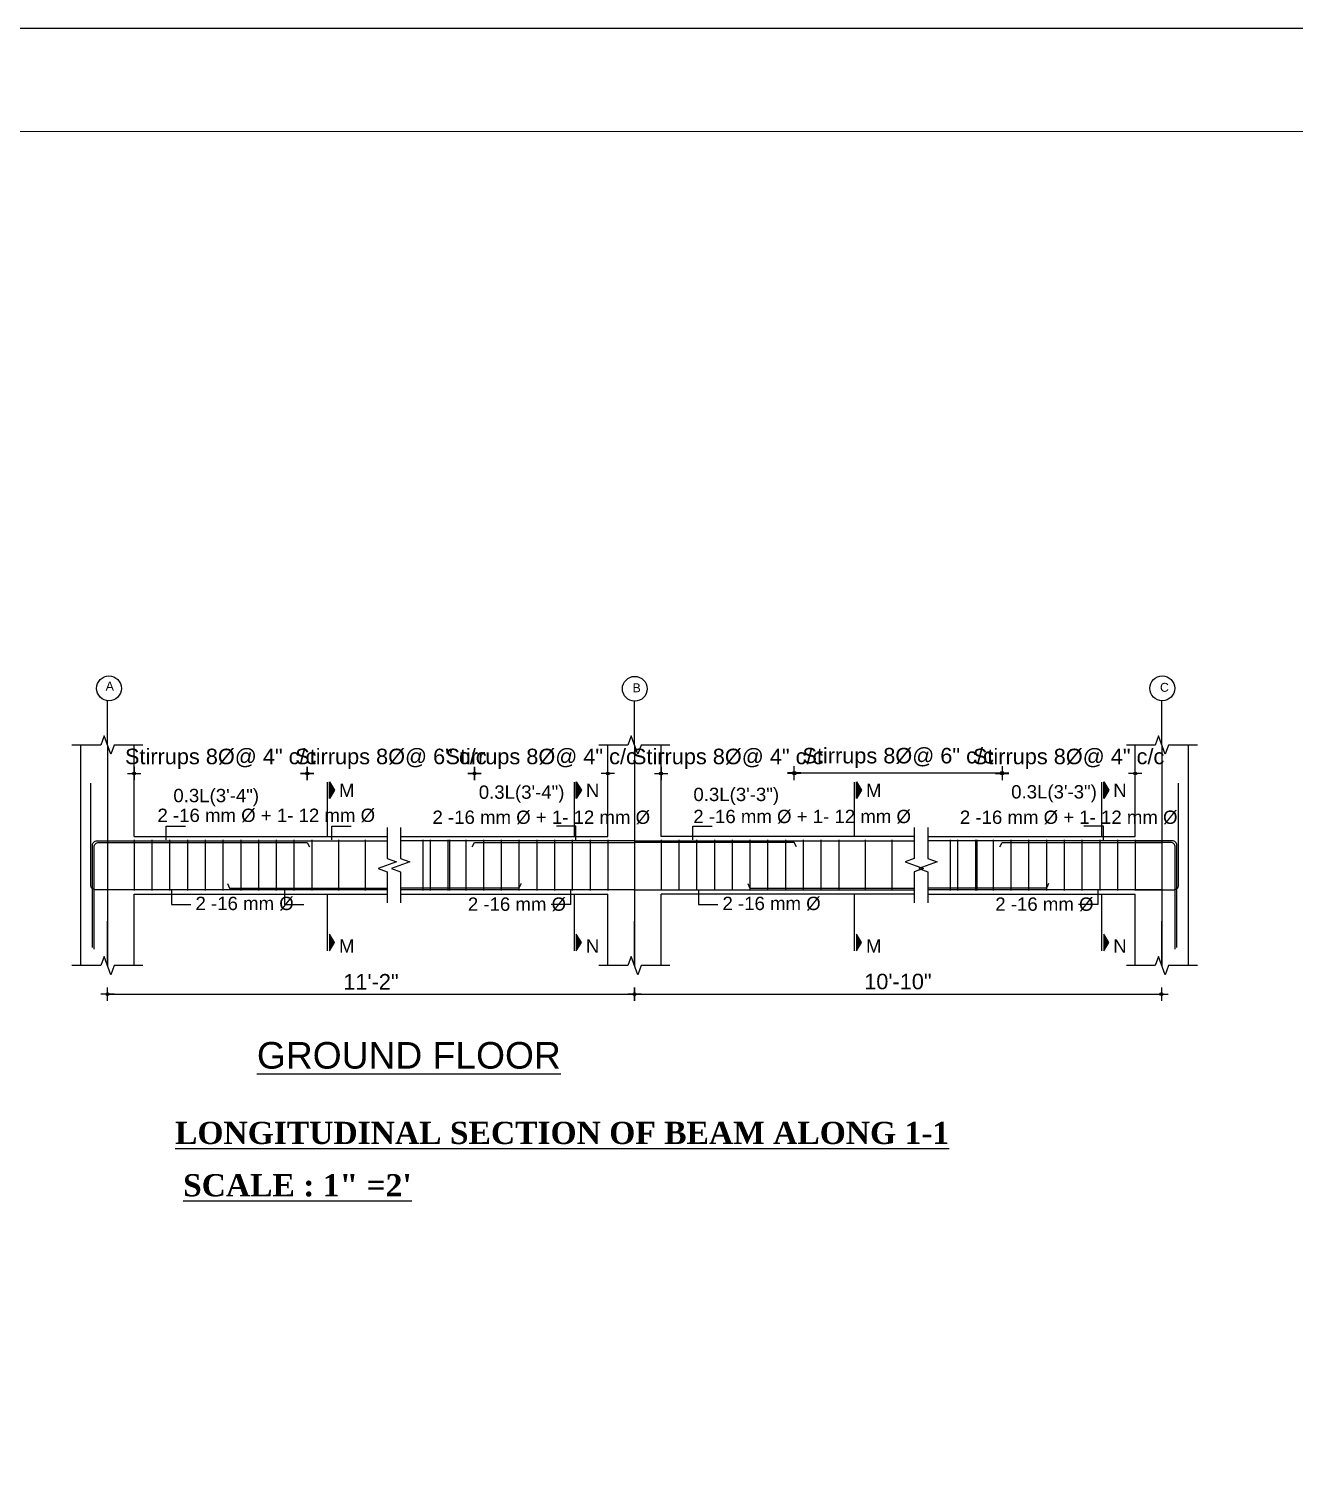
# Model space of a CAD drawing. Header units: inches. Extents: x 10143 to 23587, y -150 to 2442.
# Drawn here: x 14444 to 15014, y 1453 to 2098 of the extents above; entities that cross this region are included whole.
import ezdxf
from ezdxf.enums import TextEntityAlignment as Align

# ---------------------------------------------------------------- set-up
doc = ezdxf.new("R2010")
doc.units = ezdxf.units.IN
doc.header["$LTSCALE"] = 0.5
doc.header["$MEASUREMENT"] = 0
doc.header["$PDMODE"] = 66
doc.layers.add('DIMENSION', color=5, linetype='Continuous')
doc.layers.add('ELE1', color=3, linetype='Continuous', lineweight=9)
doc.styles.add('1.8', font='times.ttf', dxfattribs={"width": 0.8, "height": 6})
doc.styles.add('style1', font='arial.ttf', dxfattribs={"height": 7})
doc.dimstyles.new('1.4', dxfattribs={"dimscale": 0, "dimtxt": 6, "dimasz": 0.5, "dimexe": 2, "dimexo": 9, "dimgap": 2, "dimtad": 1, "dimdec": 0, "dimlfac": 0.5, "dimzin": 3, "dimdsep": 46, "dimlunit": 4, "dimtxsty": '1.8', "dimblk": 'DIM', "dimcen": 3, "dimdle": 3, "dimse1": 1, "dimse2": 1, "dimclrd": 256, "dimclre": 256, "dimclrt": 7, "dimadec": 1, "dimazin": 2, "dimtfac": 1, "dimtdec": 0, "dimtix": 1, "dimtofl": 0, "dimtmove": 2, "dimatfit": 3, "dimldrblk": 'ARW', "dimfxl": 2, "dimfrac": 2, "dimtolj": 2, "dimtzin": 0, "dimarcsym": 0})

# ---------------------------------------------------------------- blocks, each defined once
blk = doc.blocks.new('DIM')
at = {"layer": 'DIMENSION'}
h = blk.add_hatch(color=256, dxfattribs=at)
h.paths.add_polyline_path([(0, 1.3), (0, 0), (1.3, 0, 0.414214)])
h.paths.add_polyline_path([(1.3, 0), (0, 0), (0, -1.3, 0.414214)])
h.paths.add_polyline_path([(0, 0), (-1.3, 0, 0.414214), (0, -1.3)])
h.paths.add_polyline_path([(0, 1.3, 0.414214), (-1.3, 0), (0, 0)])
for p, q in [((-6, 0), (6, 0)), ((0, 6), (0, -6))]:
    blk.add_line(p, q, dxfattribs=at)
blk.add_circle((0, 0), 1.28, dxfattribs=at)
blk = doc.blocks.new('*D1245')
at = {"lineweight": -2, "transparency": 16777216}
for p, q in [((14491.3, 1761.91), (14490.8, 1761.91)), ((14570.3, 1761.91), (14570.8, 1761.91))]:
    blk.add_line(p, q, dxfattribs=at)
at = {"layer": 'Defpoints', "color": 0, "transparency": 16777216}
for p in [(14569.8, 1761.91), (14491.8, 1749.94), (14569.8, 1745.37)]:
    blk.add_point(p, dxfattribs=at)
at = {"lineweight": -2, "transparency": 16777216, "xscale": 0.5, "yscale": 0.5, "zscale": 0.5}
blk.add_blockref('DIM', (14491.8, 1761.91), dxfattribs=at)
at = {"lineweight": -2, "transparency": 16777216, "xscale": 0.5, "yscale": 0.5, "zscale": 0.5, "rotation": 180}
blk.add_blockref('DIM', (14569.8, 1761.91), dxfattribs=at)
at = {"color": 7, "transparency": 16777216, "insert": (14530.8, 1768.57), "char_height": 7, "attachment_point": 5, "style": 'style1'}
blk.add_mtext('\\A2;Stirrups 8%%C@ 4" c/c', dxfattribs=at)
blk = doc.blocks.new('ARW')
at = {"layer": 'DIMENSION'}
blk.add_lwpolyline([(-0.5, 0, 0, 3, 0), (-5.5, 0, 0, 0, 0), (-0.5, 0, 0, 0, 0)], format="xyseb", dxfattribs=at)
blk = doc.blocks.new('*D1246')
at = {"lineweight": -2, "transparency": 16777216}
for p, q in [((14569.3, 1761.91), (14568.8, 1761.91)), ((14645.65, 1761.91), (14646.15, 1761.91))]:
    blk.add_line(p, q, dxfattribs=at)
at = {"layer": 'Defpoints', "color": 0, "transparency": 16777216}
for p in [(14645.15, 1761.91), (14569.8, 1745.37), (14645.15, 1730.86)]:
    blk.add_point(p, dxfattribs=at)
at = {"lineweight": -2, "transparency": 16777216, "xscale": 0.5, "yscale": 0.5, "zscale": 0.5}
blk.add_blockref('DIM', (14569.8, 1761.91), dxfattribs=at)
at = {"lineweight": -2, "transparency": 16777216, "xscale": 0.5, "yscale": 0.5, "zscale": 0.5, "rotation": 180}
blk.add_blockref('DIM', (14645.15, 1761.91), dxfattribs=at)
at = {"color": 7, "transparency": 16777216, "insert": (14607.48, 1768.57), "char_height": 7, "attachment_point": 5, "style": 'style1'}
blk.add_mtext('\\A2;Stirrups 8%%C@ 6" c/c', dxfattribs=at)
blk = doc.blocks.new('*D1247')
at = {"lineweight": -2, "transparency": 16777216}
for p, q in [((14644.65, 1761.91), (14644.15, 1761.91)), ((14705.65, 1761.91), (14706.15, 1761.91))]:
    blk.add_line(p, q, dxfattribs=at)
at = {"layer": 'Defpoints', "color": 0, "transparency": 16777216}
for p in [(14705.15, 1761.91), (14705.15, 1748.37), (14645.15, 1730.86)]:
    blk.add_point(p, dxfattribs=at)
at = {"lineweight": -2, "transparency": 16777216, "xscale": 0.5, "yscale": 0.5, "zscale": 0.5}
blk.add_blockref('DIM', (14645.15, 1761.91), dxfattribs=at)
at = {"lineweight": -2, "transparency": 16777216, "xscale": 0.5, "yscale": 0.5, "zscale": 0.5, "rotation": 180}
blk.add_blockref('DIM', (14705.15, 1761.91), dxfattribs=at)
at = {"color": 7, "transparency": 16777216, "insert": (14675.15, 1768.57), "char_height": 7, "attachment_point": 5, "style": 'style1'}
blk.add_mtext('\\A2;Stirrups 8%%C@ 4" c/c', dxfattribs=at)
blk = doc.blocks.new('*D1248')
at = {"lineweight": -2, "transparency": 16777216}
for p, q in [((14728.65, 1761.91), (14728.15, 1761.91)), ((14789.65, 1761.91), (14790.15, 1761.91))]:
    blk.add_line(p, q, dxfattribs=at)
at = {"layer": 'Defpoints', "color": 0, "transparency": 16777216}
for p in [(14729.15, 1761.91), (14729.15, 1748.37), (14789.15, 1730.86)]:
    blk.add_point(p, dxfattribs=at)
at = {"lineweight": -2, "transparency": 16777216, "xscale": 0.5, "yscale": 0.5, "zscale": 0.5}
blk.add_blockref('DIM', (14729.15, 1761.91), dxfattribs=at)
at = {"lineweight": -2, "transparency": 16777216, "xscale": 0.5, "yscale": 0.5, "zscale": 0.5, "rotation": 180}
blk.add_blockref('DIM', (14789.15, 1761.91), dxfattribs=at)
at = {"color": 7, "transparency": 16777216, "insert": (14759.15, 1768.57), "char_height": 7, "attachment_point": 5, "style": 'style1'}
blk.add_mtext('\\A2;Stirrups 8%%C@ 4" c/c', dxfattribs=at)
blk = doc.blocks.new('*D1249')
at = {"lineweight": -2, "transparency": 16777216}
for p, q in [((14882.22, 1761.91), (14881.72, 1761.91)), ((14943.22, 1761.91), (14943.72, 1761.91))]:
    blk.add_line(p, q, dxfattribs=at)
at = {"layer": 'Defpoints', "color": 0, "transparency": 16777216}
for p in [(14942.72, 1761.91), (14942.72, 1748.37), (14882.72, 1730.86)]:
    blk.add_point(p, dxfattribs=at)
at = {"lineweight": -2, "transparency": 16777216, "xscale": 0.5, "yscale": 0.5, "zscale": 0.5}
blk.add_blockref('DIM', (14882.72, 1761.91), dxfattribs=at)
at = {"lineweight": -2, "transparency": 16777216, "xscale": 0.5, "yscale": 0.5, "zscale": 0.5, "rotation": 180}
blk.add_blockref('DIM', (14942.72, 1761.91), dxfattribs=at)
at = {"color": 7, "transparency": 16777216, "insert": (14912.72, 1768.57), "char_height": 7, "attachment_point": 5, "style": 'style1'}
blk.add_mtext('\\A2;Stirrups 8%%C@ 4" c/c', dxfattribs=at)
blk = doc.blocks.new('*D1252')
at = {"lineweight": -2, "transparency": 16777216}
blk.add_line((14789.65, 1762.28), (14882.22, 1762.28), dxfattribs=at)
at = {"layer": 'Defpoints', "color": 0, "transparency": 16777216}
for p in [(14882.72, 1762.28), (14789.15, 1730.86), (14882.72, 1730.86)]:
    blk.add_point(p, dxfattribs=at)
at = {"lineweight": -2, "transparency": 16777216, "xscale": 0.5, "yscale": 0.5, "zscale": 0.5, "rotation": 180}
blk.add_blockref('DIM', (14789.15, 1762.28), dxfattribs=at)
at = {"lineweight": -2, "transparency": 16777216, "xscale": 0.5, "yscale": 0.5, "zscale": 0.5}
blk.add_blockref('DIM', (14882.72, 1762.28), dxfattribs=at)
at = {"color": 7, "transparency": 16777216, "insert": (14835.94, 1768.94), "char_height": 7, "attachment_point": 5, "style": 'style1'}
blk.add_mtext('\\A2;Stirrups 8%%C@ 6" c/c', dxfattribs=at)
blk = doc.blocks.new('*D1250')
at = {"lineweight": -2, "transparency": 16777216}
blk.add_line((14480.3, 1662.6), (14716.65, 1662.6), dxfattribs=at)
at = {"layer": 'Defpoints', "color": 0, "transparency": 16777216}
for p in [(14479.8, 1675.42), (14717.15, 1675.42), (14717.15, 1662.6)]:
    blk.add_point(p, dxfattribs=at)
at = {"lineweight": -2, "transparency": 16777216, "xscale": 0.5, "yscale": 0.5, "zscale": 0.5, "rotation": 180}
blk.add_blockref('DIM', (14479.8, 1662.6), dxfattribs=at)
at = {"lineweight": -2, "transparency": 16777216, "xscale": 0.5, "yscale": 0.5, "zscale": 0.5}
blk.add_blockref('DIM', (14717.15, 1662.6), dxfattribs=at)
at = {"color": 7, "transparency": 16777216, "insert": (14598.48, 1668.12), "char_height": 7, "attachment_point": 5, "style": 'style1'}
blk.add_mtext('\\A2;11\'-2"', dxfattribs=at)
blk = doc.blocks.new('*D1251')
at = {"lineweight": -2, "transparency": 16777216}
blk.add_line((14717.65, 1662.6), (14954.01, 1662.6), dxfattribs=at)
at = {"layer": 'Defpoints', "color": 0, "transparency": 16777216}
for p in [(14717.15, 1675.42), (14954.51, 1675.42), (14954.51, 1662.6)]:
    blk.add_point(p, dxfattribs=at)
at = {"lineweight": -2, "transparency": 16777216, "xscale": 0.5, "yscale": 0.5, "zscale": 0.5, "rotation": 180}
blk.add_blockref('DIM', (14717.15, 1662.6), dxfattribs=at)
at = {"lineweight": -2, "transparency": 16777216, "xscale": 0.5, "yscale": 0.5, "zscale": 0.5}
blk.add_blockref('DIM', (14954.51, 1662.6), dxfattribs=at)
at = {"color": 7, "transparency": 16777216, "insert": (14835.83, 1668.18), "char_height": 7, "attachment_point": 5, "style": 'style1'}
blk.add_mtext('\\A2;10\'-10"', dxfattribs=at)

msp = doc.modelspace()

# ---------------------------------------------------------------- hatches: boundary and pattern name
for points in [[(14579.79, 1758.15), (14579.79, 1750.65), (14582.1, 1754.4)], [(14690.95, 1758.15), (14690.95, 1750.65), (14693.26, 1754.4)], [(14817.14, 1758.15), (14817.14, 1750.65), (14819.45, 1754.4)], [(14928.52, 1758.15), (14928.52, 1750.65), (14930.83, 1754.4)], [(14579.79, 1682.02), (14579.79, 1689.52), (14582.1, 1685.77)], [(14690.95, 1682.02), (14690.95, 1689.52), (14693.26, 1685.77)], [(14817.14, 1682.02), (14817.14, 1689.52), (14819.45, 1685.77)], [(14928.52, 1682.02), (14928.52, 1689.52), (14930.83, 1685.77)]]:
    msp.add_hatch(color=256).paths.add_polyline_path(points)

# ---------------------------------------------------------------- linework, layer by layer
for p, q in [((14479.8, 1774.77), (14479.8, 1794.73)), ((14717.15, 1774.77), (14717.15, 1794.73)), ((14954.72, 1774.77), (14954.72, 1794.73)), ((14467.8, 1707.61), (14467.8, 1774.77)), ((14479.8, 1774.77), (14479.8, 1675.42)), ((14491.8, 1733.61), (14491.8, 1774.77)), ((14705.15, 1733.61), (14705.15, 1774.77)), ((14717.15, 1774.77), (14717.15, 1675.42)), ((14729.15, 1733.61), (14729.15, 1774.77)), ((14942.72, 1733.61), (14942.72, 1774.77)), ((14954.72, 1774.77), (14954.72, 1675.42)), ((14966.72, 1730.86), (14966.72, 1774.77)), ((14578.94, 1733.61), (14578.94, 1758.11)), ((14690.1, 1733.61), (14690.1, 1758.11)), ((14816.29, 1733.61), (14816.29, 1758.11)), ((14927.66, 1733.61), (14927.66, 1758.11)), ((14491.8, 1733.61), (14605.8, 1733.61)), ((14611.8, 1733.61), (14705.15, 1733.61)), ((14843.15, 1733.61), (14729.15, 1733.61)), ((14849.37, 1733.61), (14942.72, 1733.61)), ((14491.8, 1732.01), (14491.8, 1709.21)), ((14499.8, 1732.01), (14499.8, 1709.21)), ((14507.8, 1732.01), (14507.8, 1709.21)), ((14515.8, 1732.01), (14515.8, 1709.21)), ((14523.8, 1732.01), (14523.8, 1709.21)), ((14531.8, 1732.01), (14531.8, 1709.21)), ((14539.8, 1732.01), (14539.8, 1709.21)), ((14547.8, 1732.01), (14547.8, 1709.21)), ((14555.8, 1732.01), (14555.8, 1709.21)), ((14563.8, 1732.01), (14563.8, 1709.21)), ((14571.8, 1732.01), (14571.8, 1709.21)), ((14583.8, 1732.01), (14583.8, 1709.21)), ((14595.8, 1732.01), (14595.8, 1709.21)), ((14717.15, 1731.61), (14611.8, 1731.61)), ((14621.8, 1732.01), (14621.8, 1709.21)), ((14625.15, 1732.01), (14625.15, 1709.21)), ((14633.15, 1732.01), (14633.15, 1709.21)), ((14633.8, 1732.01), (14633.8, 1709.21)), ((14641.15, 1732.01), (14641.15, 1709.21)), ((14649.15, 1732.01), (14649.15, 1709.21)), ((14657.15, 1732.01), (14657.15, 1709.21)), ((14665.15, 1732.01), (14665.15, 1709.21)), ((14673.15, 1732.01), (14673.15, 1709.21)), ((14681.15, 1732.01), (14681.15, 1709.21)), ((14689.15, 1732.01), (14689.15, 1709.21)), ((14697.15, 1732.01), (14697.15, 1709.21)), ((14705.15, 1732.01), (14705.15, 1709.21)), ((14717.15, 1731.61), (14843.15, 1731.61)), ((14729.15, 1732.01), (14729.15, 1709.21)), ((14737.15, 1732.01), (14737.15, 1709.21)), ((14745.15, 1732.01), (14745.15, 1709.21)), ((14753.15, 1732.01), (14753.15, 1709.21)), ((14761.15, 1732.01), (14761.15, 1709.21)), ((14769.15, 1732.01), (14769.15, 1709.21)), ((14777.15, 1732.01), (14777.15, 1709.21)), ((14785.15, 1732.01), (14785.15, 1709.21)), ((14793.15, 1732.01), (14793.15, 1709.21)), ((14801.15, 1732.01), (14801.15, 1709.21)), ((14809.15, 1732.01), (14809.15, 1709.21)), ((14821.15, 1732.01), (14821.15, 1709.21)), ((14833.15, 1732.01), (14833.15, 1709.21)), ((14954.72, 1731.61), (14849.37, 1731.61)), ((14859.37, 1732.01), (14859.37, 1709.21)), ((14862.72, 1732.01), (14862.72, 1709.21)), ((14870.72, 1732.01), (14870.72, 1709.21)), ((14871.37, 1732.01), (14871.37, 1709.21)), ((14878.72, 1732.01), (14878.72, 1709.21)), ((14886.72, 1732.01), (14886.72, 1709.21)), ((14894.72, 1732.01), (14894.72, 1709.21)), ((14902.72, 1732.01), (14902.72, 1709.21)), ((14910.72, 1732.01), (14910.72, 1709.21)), ((14918.72, 1732.01), (14918.72, 1709.21)), ((14926.72, 1732.01), (14926.72, 1709.21)), ((14934.72, 1732.01), (14934.72, 1709.21)), ((14942.72, 1732.01), (14942.72, 1709.21)), ((14966.72, 1675.42), (14966.72, 1730.86)), ((14467.8, 1675.42), (14467.8, 1707.61)), ((14491.8, 1675.42), (14491.8, 1707.61)), ((14491.8, 1707.61), (14605.8, 1707.61)), ((14578.94, 1682.06), (14578.94, 1707.61)), ((14717.15, 1709.61), (14611.8, 1709.61)), ((14611.8, 1707.61), (14705.15, 1707.61)), ((14690.1, 1682.06), (14690.1, 1707.61)), ((14705.15, 1675.42), (14705.15, 1707.61)), ((14717.15, 1709.61), (14843.15, 1709.61)), ((14843.15, 1707.61), (14729.15, 1707.61)), ((14729.15, 1675.42), (14729.15, 1707.61)), ((14816.29, 1682.06), (14816.29, 1707.61)), ((14954.72, 1709.61), (14849.37, 1709.61)), ((14849.37, 1707.61), (14942.72, 1707.61)), ((14927.66, 1682.06), (14927.66, 1707.61)), ((14942.72, 1675.42), (14942.72, 1707.61)), ((14479.8, 1675.42), (14479.8, 1695.37)), ((14717.15, 1675.42), (14717.15, 1695.37)), ((14954.72, 1675.42), (14954.72, 1695.37))]:
    msp.add_line(p, q)
for points in [[(14495.8, 1774.77), (14482.8, 1774.77), (14481.3, 1770.65), (14478.3, 1778.89), (14476.8, 1774.77), (14463.8, 1774.77)], [(14733.15, 1774.77), (14720.15, 1774.77), (14718.65, 1770.65), (14715.65, 1778.89), (14714.15, 1774.77), (14701.15, 1774.77)], [(14970.72, 1774.77), (14957.72, 1774.77), (14956.22, 1770.65), (14953.22, 1778.89), (14951.72, 1774.77), (14938.72, 1774.77)], [(14579.79, 1750.65), (14579.79, 1758.15), (14582.1, 1754.4), (14579.79, 1750.65)], [(14690.95, 1750.65), (14690.95, 1758.15), (14693.26, 1754.4), (14690.95, 1750.65)], [(14817.14, 1750.65), (14817.14, 1758.15), (14819.45, 1754.4), (14817.14, 1750.65)], [(14928.52, 1750.65), (14928.52, 1758.15), (14930.83, 1754.4), (14928.52, 1750.65)], [(14605.8, 1737.61), (14605.8, 1723.61), (14609.92, 1722.11), (14601.68, 1719.11), (14605.8, 1717.61), (14605.8, 1703.61)], [(14605.8, 1737.61), (14605.8, 1723.61), (14609.92, 1722.11), (14601.68, 1719.11), (14605.8, 1717.61), (14605.8, 1703.61)], [(14611.8, 1737.61), (14611.8, 1723.61), (14615.92, 1722.11), (14607.68, 1719.11), (14611.8, 1717.61), (14611.8, 1703.61)], [(14611.8, 1737.61), (14611.8, 1723.61), (14615.92, 1722.11), (14607.68, 1719.11), (14611.8, 1717.61), (14611.8, 1703.61)], [(14843.15, 1737.61), (14843.15, 1723.61), (14839.03, 1722.11), (14847.28, 1719.11), (14843.15, 1717.61), (14843.15, 1703.61)], [(14843.15, 1737.61), (14843.15, 1723.61), (14839.03, 1722.11), (14847.28, 1719.11), (14843.15, 1717.61), (14843.15, 1703.61)], [(14849.37, 1737.61), (14849.37, 1723.61), (14853.49, 1722.11), (14845.25, 1719.11), (14849.37, 1717.61), (14849.37, 1703.61)], [(14849.37, 1737.61), (14849.37, 1723.61), (14853.49, 1722.11), (14845.25, 1719.11), (14849.37, 1717.61), (14849.37, 1703.61)], [(14479.8, 1731.61), (14605.8, 1731.61)], [(14479.8, 1730.86), (14569.8, 1730.86), (14570.76, 1728.86)], [(14644.11, 1728.86), (14645.15, 1730.86), (14717.15, 1730.86)], [(14790.2, 1728.86), (14789.15, 1730.86), (14717.15, 1730.86)], [(14881.68, 1728.86), (14882.72, 1730.86), (14954.72, 1730.86)], [(14605.8, 1709.61), (14479.8, 1709.61)], [(14533.85, 1712.36), (14534.8, 1710.36), (14605.8, 1710.36)], [(14666.11, 1712.36), (14665.15, 1710.36), (14611.8, 1710.36)], [(14768.2, 1712.36), (14769.15, 1710.36), (14843.15, 1710.36)], [(14903.68, 1712.36), (14902.72, 1710.36), (14849.37, 1710.36)], [(14579.79, 1689.52), (14579.79, 1682.02), (14582.1, 1685.77), (14579.79, 1689.52)], [(14690.95, 1689.52), (14690.95, 1682.02), (14693.26, 1685.77), (14690.95, 1689.52)], [(14817.14, 1689.52), (14817.14, 1682.02), (14819.45, 1685.77), (14817.14, 1689.52)], [(14928.52, 1689.52), (14928.52, 1682.02), (14930.83, 1685.77), (14928.52, 1689.52)], [(14495.8, 1675.42), (14482.8, 1675.42), (14481.3, 1671.29), (14478.3, 1679.54), (14476.8, 1675.42), (14463.8, 1675.42)], [(14733.15, 1675.42), (14720.15, 1675.42), (14718.65, 1671.29), (14715.65, 1679.54), (14714.15, 1675.42), (14701.15, 1675.42)], [(14970.72, 1675.42), (14957.72, 1675.42), (14956.22, 1671.29), (14953.22, 1679.54), (14951.72, 1675.42), (14938.72, 1675.42)]]:
    msp.add_lwpolyline(points)
for points in [[(14491.8, 1709.61), (14474.32, 1709.61, -0.414214), (14472.3, 1711.62), (14472.3, 1757.61)], [(14942.72, 1709.61), (14960.21, 1709.61, 0.414214), (14962.22, 1711.62), (14962.22, 1757.61)], [(14473.05, 1683.61), (14473.05, 1729.59, -0.414214), (14475.07, 1731.61), (14491.8, 1731.61)], [(14473.8, 1682.86), (14473.8, 1728.84, -0.414214), (14475.82, 1730.86), (14491.8, 1730.86)], [(14961.47, 1683.61), (14961.47, 1729.59, 0.414214), (14959.46, 1731.61), (14942.72, 1731.61)], [(14960.72, 1682.86), (14960.72, 1728.84, 0.414214), (14958.71, 1730.86), (14942.72, 1730.86)]]:
    msp.add_lwpolyline(points, format="xyb")
for centre in [(14480.48, 1800.3), (14717.32, 1800.1), (14954.89, 1800.32)]:
    msp.add_circle(centre, 5.6)
at = {"layer": 'Defpoints'}
msp.add_lwpolyline([(16809.18, 2097.54), (13631.58, 2097.54), (13631.58, -150.43), (16809.18, -150.43)], close=True, dxfattribs=at)
at = {"layer": 'ELE1'}
msp.add_lwpolyline([(13677.89, 2051.22), (16762.86, 2051.22), (16762.86, -104.11), (13677.89, -104.11)], close=True, dxfattribs=at)

# ---------------------------------------------------------------- texts
at = {"style": 'style1'}
for s, height, p in [('A', 4, (14478.97, 1799.31)), ('B', 4, (14716.3, 1798.55)), ('C', 4, (14953.86, 1798.77)), ('0.3L(3\'-4")', 6, (14509.48, 1749.03)), ('M', 6, (14584.09, 1751.32)), ('0.3L(3\'-4")', 6, (14647.04, 1750.55)), ('N', 6, (14695.26, 1751.32)), ('0.3L(3\'-3")', 6, (14743.72, 1749.52)), ('M', 6, (14821.45, 1751.32)), ('0.3L(3\'-3")', 6, (14886.85, 1750.69)), ('N', 6, (14932.82, 1751.32)), ('2 -16 mm %%C + 1- 12 mm %%C', 6, (14502.3, 1740.11)), ('2 -16 mm %%C + 1- 12 mm %%C', 6, (14743.67, 1739.59)), ('2 -16 mm %%C + 1- 12 mm %%C', 6, (14626.18, 1739.24)), ('2 -16 mm %%C + 1- 12 mm %%C', 6, (14863.74, 1739.24)), ('2 -16 mm %%C ', 6, (14519.44, 1700.42)), ('2 -16 mm %%C ', 6, (14642.12, 1700.09)), ('2 -16 mm %%C ', 6, (14756.8, 1700.42)), ('2 -16 mm %%C ', 6, (14879.69, 1700.09)), ('M', 6, (14584.09, 1681.19)), ('N', 6, (14695.26, 1681.19)), ('M', 6, (14821.45, 1681.19)), ('N', 6, (14932.82, 1681.19))]:
    msp.add_text(s, height=height, dxfattribs=at).set_placement(p)
msp.add_text('%%UGROUND FLOOR', height=12, dxfattribs=at).set_placement((14615.55, 1634.98), align=Align.MIDDLE_CENTER)
at = {"char_height": 10, "width": 450.6233, "attachment_point": 1, "style": 'style1'}
for s, insert in [('{\\fTimes New Roman|b1|i0|c0|p18;\\LLONGITUDINAL SECTION OF BEAM ALONG 1-1}', (14510.24, 1605.03)), ('{\\fTimes New Roman|b1|i0|c0|p18;\\LSCALE : 1" =2\'}', (14513.84, 1581.45))]:
    msp.add_mtext(s, dxfattribs=dict(at, insert=insert))

# ---------------------------------------------------------------- dimensions: what is measured, and where the dimension line sits
for base, p1, p2, text, picture, middle in [((14882.72, 1762.28), (14789.15, 1730.86), (14882.72, 1730.86), 'Stirrups 8%%C@ 6" c/c', '*D1252', (14835.94, 1768.94)), ((14569.8, 1761.91), (14491.8, 1749.94), (14569.8, 1745.37), 'Stirrups 8%%C@ 4" c/c', '*D1245', (14530.8, 1768.57)), ((14645.15, 1761.91), (14569.8, 1745.37), (14645.15, 1730.86), 'Stirrups 8%%C@ 6" c/c', '*D1246', (14607.48, 1768.57)), ((14705.15, 1761.91), (14645.15, 1730.86), (14705.15, 1748.37), 'Stirrups 8%%C@ 4" c/c', '*D1247', (14675.15, 1768.57)), ((14942.72, 1761.91), (14882.72, 1730.86), (14942.72, 1748.37), 'Stirrups 8%%C@ 4" c/c', '*D1249', (14912.72, 1768.57)), ((14717.15, 1662.6), (14479.8, 1675.42), (14717.15, 1675.42), '11\'-2"', '*D1250', (14598.48, 1668.12)), ((14954.51, 1662.6), (14717.15, 1675.42), (14954.51, 1675.42), '10\'-10"', '*D1251', (14835.83, 1668.18))]:
    dim = msp.add_linear_dim(base=base, p1=p1, p2=p2, text=text, dimstyle='1.4', override={"dimscale": 1, "dimtxsty": 'style1'})
    dim.commit()
    dim.dimension.update_dxf_attribs({"geometry": picture, "text_midpoint": middle})
dim = msp.add_linear_dim(base=(14729.15, 1761.91), p1=(14789.15, 1730.86), p2=(14729.15, 1748.37), angle=180, text='Stirrups 8%%C@ 4" c/c', dimstyle='1.4', override={"dimscale": 1, "dimtxsty": 'style1'})
dim.commit()
dim.dimension.update_dxf_attribs({"geometry": '*D1248', "text_midpoint": (14759.15, 1768.57)})

# ---------------------------------------------------------------- leaders
for points in [[(14506.16, 1732.01), (14506.16, 1738.22), (14514.88, 1738.22)], [(14580.84, 1732.01), (14580.84, 1738.22), (14589.56, 1738.22)], [(14690.8, 1732.01), (14690.8, 1738.22), (14682.08, 1738.22)], [(14743.51, 1732.01), (14743.51, 1738.22), (14752.23, 1738.22)], [(14928.37, 1732.01), (14928.37, 1738.22), (14919.64, 1738.22)], [(14508.64, 1709.21), (14508.64, 1703), (14517.36, 1703)], [(14559.57, 1709.21), (14559.57, 1703), (14568.29, 1703)], [(14688.32, 1709.21), (14688.32, 1703), (14679.6, 1703)], [(14745.99, 1709.21), (14745.99, 1703), (14754.71, 1703)], [(14925.88, 1709.21), (14925.88, 1703), (14917.16, 1703)]]:
    msp.add_leader(points, dimstyle='1.4', override={"dimscale": 1, "dimtxsty": 'style1'})

doc.saveas('drawing.dxf')
